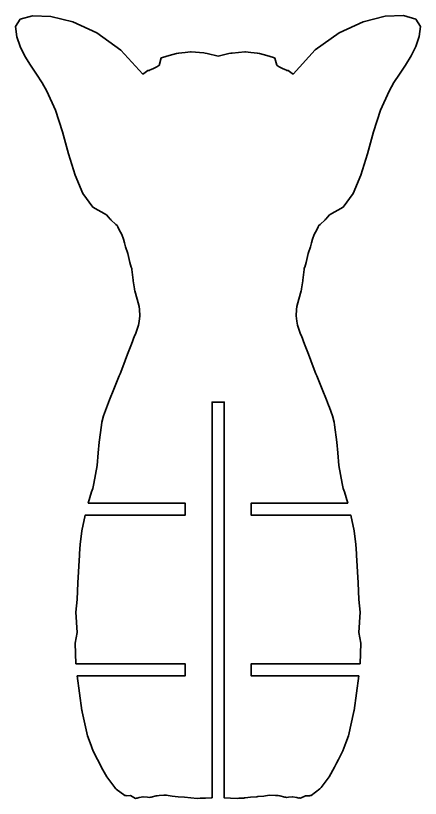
# Model space of a CAD drawing. Header units: millimetres. Extents: x -536 to 536, y -542 to 542.
# Drawn here: x -166.9 to -67.1, y -239 to -46.3 of the extents above; entities that cross this region are included whole.
import ezdxf

# ---------------------------------------------------------------- set-up
doc = ezdxf.new("R2010")
doc.units = ezdxf.units.MM
doc.header["$MEASUREMENT"] = 0
doc.layers.add('layer 1', color=7, linetype='Continuous')

msp = doc.modelspace()

# ---------------------------------------------------------------- linework, layer by layer
at = {"layer": 'layer 1', "color": 250, "lineweight": 35}
msp.add_open_spline([(-104.3275, -238.1644), (-104.3275, -238.1644), (-105.6646, -238.4035), (-105.6646, -238.4035), (-105.6646, -238.4035), (-105.6646, -238.4035), (-107.0952, -238.526), (-107.0952, -238.526), (-107.0952, -238.526), (-107.0952, -238.526), (-107.3745, -238.5442), (-107.3745, -238.5442), (-107.3745, -238.5442), (-107.3745, -238.5442), (-107.4861, -238.5547), (-107.4861, -238.5547), (-107.4861, -238.5547), (-107.4861, -238.5547), (-108.9358, -238.6659), (-108.9358, -238.6659), (-108.9358, -238.6659), (-108.9358, -238.6659), (-110.2251, -238.8457), (-110.2251, -238.8457), (-110.2251, -238.8457), (-110.2251, -238.8457), (-110.3822, -238.8548), (-110.3822, -238.8548), (-110.3822, -238.8548), (-110.3822, -238.8548), (-110.6185, -238.887), (-110.6185, -238.887), (-110.6185, -238.887), (-110.6185, -238.887), (-111.7642, -238.9349), (-111.7642, -238.9349), (-111.7642, -238.9349), (-111.7642, -238.9349), (-111.786, -238.9361), (-111.786, -238.9361), (-111.786, -238.9361), (-111.786, -238.9361), (-111.7876, -238.936), (-111.7876, -238.936), (-111.7876, -238.936), (-111.7876, -238.936), (-111.7884, -238.9361), (-111.7884, -238.9361), (-111.7884, -238.9361), (-111.7884, -238.9361), (-111.7893, -238.936), (-111.7893, -238.936), (-111.7893, -238.936), (-111.7893, -238.936), (-111.7901, -238.9361), (-111.7901, -238.9361), (-111.7901, -238.9361), (-111.7901, -238.9361), (-111.791, -238.936), (-111.791, -238.936), (-111.791, -238.936), (-111.791, -238.936), (-111.7918, -238.936), (-111.7918, -238.936), (-111.7918, -238.936), (-111.7918, -238.936), (-112.182, -238.9523), (-112.182, -238.9523), (-112.182, -238.9523), (-112.182, -238.9523), (-113.8474, -238.9366), (-113.8474, -238.9366), (-113.8474, -238.9366), (-113.8474, -238.9366), (-115.2652, -238.8432), (-115.2652, -238.8432), (-115.2652, -238.8432), (-115.2652, -238.8432), (-115.4272, -238.8383), (-115.4272, -238.8383), (-115.4272, -238.8383), (-115.4272, -238.8383), (-115.4272, -238.7488), (-115.4272, -238.7488), (-115.4272, -238.7488), (-115.4272, -238.7488), (-115.4272, -238.555), (-115.4272, -238.555), (-115.4272, -238.555), (-115.4272, -238.555), (-115.4272, -238.4718), (-115.4272, -238.4718), (-115.4272, -238.4718), (-115.4272, -238.4718), (-115.4273, -238.2792), (-115.4273, -238.2792), (-115.4273, -238.2792), (-115.4273, -238.2792), (-115.4272, -238.1369), (-115.4272, -238.1369), (-115.4272, -238.1369), (-115.4272, -238.1369), (-115.4272, -237.8536), (-115.4272, -237.8536), (-115.4272, -237.8536), (-115.4272, -237.8536), (-115.4273, -237.7704), (-115.4273, -237.7704), (-115.4273, -237.7704), (-115.4273, -237.7704), (-115.4273, -141.4012), (-115.4273, -141.4012), (-115.4273, -141.4012), (-115.4273, -141.4012), (-118.4273, -141.4012), (-118.4273, -141.4012), (-118.4273, -141.4012), (-118.4273, -141.4012), (-118.4273, -238.8227), (-118.4273, -238.8227), (-118.4273, -238.8227), (-118.4273, -238.8227), (-118.5371, -238.8286), (-118.5371, -238.8286), (-118.5371, -238.8286), (-118.5371, -238.8286), (-118.6477, -238.83), (-118.6477, -238.83), (-118.6477, -238.83), (-118.6477, -238.83), (-120.0656, -238.9234), (-120.0656, -238.9234), (-120.0656, -238.9234), (-120.0656, -238.9234), (-121.3781, -238.9358), (-121.3781, -238.9358), (-121.3781, -238.9358), (-121.3781, -238.9358), (-122.127, -238.9493), (-122.127, -238.9493), (-122.127, -238.9493), (-122.127, -238.9493), (-123.6879, -238.8589), (-123.6879, -238.8589), (-123.6879, -238.8589), (-123.6879, -238.8589), (-125.2492, -238.6412), (-125.2492, -238.6412), (-125.2492, -238.6412), (-125.2492, -238.6412), (-126.8178, -238.5392), (-126.8178, -238.5392), (-126.8178, -238.5392), (-126.8178, -238.5392), (-128.2484, -238.4167), (-128.2484, -238.4167), (-128.2484, -238.4167), (-128.2484, -238.4167), (-129.6964, -238.1577), (-129.6964, -238.1577), (-129.6964, -238.1577), (-129.6964, -238.1577), (-130.2877, -238.1924), (-130.2877, -238.1924), (-130.2877, -238.1924), (-130.2877, -238.1924), (-131.502, -238.2842), (-131.502, -238.2842), (-131.502, -238.2842), (-131.502, -238.2842), (-131.9743, -238.3016), (-131.9743, -238.3016), (-131.9743, -238.3016), (-131.9743, -238.3016), (-132.1671, -238.3398), (-132.1671, -238.3398), (-132.1671, -238.3398), (-132.1671, -238.3398), (-133.4163, -238.6668), (-133.4163, -238.6668), (-133.4163, -238.6668), (-133.4163, -238.6668), (-133.5254, -238.6506), (-133.5254, -238.6506), (-133.5254, -238.6506), (-133.5254, -238.6506), (-133.8503, -238.742), (-133.8503, -238.742), (-133.8503, -238.742), (-133.8503, -238.742), (-134.3114, -238.6698), (-134.3114, -238.6698), (-134.3114, -238.6698), (-134.3114, -238.6698), (-135.422, -238.5725), (-135.422, -238.5725), (-135.422, -238.5725), (-135.422, -238.5725), (-136.3751, -238.7566), (-136.3751, -238.7566), (-136.3751, -238.7566), (-136.3751, -238.7566), (-136.9164, -238.9259), (-136.9164, -238.9259), (-136.9164, -238.9259), (-136.9164, -238.9259), (-137.0343, -238.868), (-137.0343, -238.868), (-137.0343, -238.868), (-137.0343, -238.868), (-137.3171, -238.9498), (-137.3171, -238.9498), (-137.3171, -238.9498), (-137.3171, -238.9498), (-138.5533, -238.2884), (-138.5533, -238.2884), (-138.5533, -238.2884), (-138.5533, -238.2884), (-139.5085, -238.3225), (-139.5085, -238.3225), (-139.5085, -238.3225), (-139.5085, -238.3225), (-139.6189, -238.2456), (-139.6189, -238.2456), (-139.6189, -238.2456), (-139.6189, -238.2456), (-139.8938, -238.2474), (-139.8938, -238.2474), (-139.8938, -238.2474), (-139.8938, -238.2474), (-142.1035, -236.6518), (-142.1035, -236.6518), (-142.1035, -236.6518), (-142.1035, -236.6518), (-142.2346, -236.4994), (-142.2346, -236.4994), (-142.2346, -236.4994), (-142.2346, -236.4994), (-142.3692, -236.2723), (-142.3692, -236.2723), (-142.3692, -236.2723), (-142.3692, -236.2723), (-144.3243, -233.6792), (-144.3243, -233.6792), (-144.3243, -233.6792), (-144.3243, -233.6792), (-145.6445, -231.323), (-145.6445, -231.323), (-145.6445, -231.323), (-145.6445, -231.323), (-146.1367, -230.3306), (-146.1367, -230.3306), (-146.1367, -230.3306), (-146.1367, -230.3306), (-146.6337, -229.3704), (-146.6337, -229.3704), (-146.6337, -229.3704), (-146.6337, -229.3704), (-147.7238, -227.3009), (-147.7238, -227.3009), (-147.7238, -227.3009), (-147.7238, -227.3009), (-148.4923, -225.267), (-148.4923, -225.267), (-148.4923, -225.267), (-148.4923, -225.267), (-149.1283, -223.5682), (-149.1283, -223.5682), (-149.1283, -223.5682), (-149.1283, -223.5682), (-150.4483, -217.6161), (-150.4483, -217.6161), (-150.4483, -217.6161), (-150.4483, -217.6161), (-150.4786, -217.4768), (-150.4786, -217.4768), (-150.4786, -217.4768), (-150.4786, -217.4768), (-150.4998, -217.3608), (-150.4998, -217.3608), (-150.4998, -217.3608), (-150.4998, -217.3608), (-151.6401, -208.8245), (-151.6401, -208.8245), (-151.6401, -208.8245), (-151.6401, -208.8245), (-125.0912, -208.8245), (-125.0912, -208.8245), (-125.0912, -208.8245), (-125.0912, -208.8245), (-125.0912, -205.8245), (-125.0912, -205.8245), (-125.0912, -205.8245), (-125.0912, -205.8245), (-151.9678, -205.8245), (-151.9678, -205.8245), (-151.9678, -205.8245), (-151.9678, -205.8245), (-152.1877, -200.7625), (-152.1877, -200.7625), (-152.1877, -200.7625), (-152.1877, -200.7625), (-151.6377, -198.1077), (-151.6377, -198.1077), (-151.6377, -198.1077), (-151.6377, -198.1077), (-152.0249, -193.1449), (-152.0249, -193.1449), (-152.0249, -193.1449), (-152.0249, -193.1449), (-151.704, -190.0254), (-151.704, -190.0254), (-151.704, -190.0254), (-151.704, -190.0254), (-151.4817, -185.8697), (-151.4817, -185.8697), (-151.4817, -185.8697), (-151.4817, -185.8697), (-151.1272, -179.1124), (-151.1272, -179.1124), (-151.1272, -179.1124), (-151.1272, -179.1124), (-151.0975, -178.6625), (-151.0975, -178.6625), (-151.0975, -178.6625), (-151.0975, -178.6625), (-150.9009, -176.462), (-150.9009, -176.462), (-150.9009, -176.462), (-150.9009, -176.462), (-150.5067, -173.1045), (-150.5067, -173.1045), (-150.5067, -173.1045), (-150.5067, -173.1045), (-149.7124, -169.2486), (-149.7124, -169.2486), (-149.7124, -169.2486), (-149.7124, -169.2486), (-125.0912, -169.2486), (-125.0912, -169.2486), (-125.0912, -169.2486), (-125.0912, -169.2486), (-125.0912, -166.2486), (-125.0912, -166.2486), (-125.0912, -166.2486), (-125.0912, -166.2486), (-148.9498, -166.2486), (-148.9498, -166.2486), (-148.9498, -166.2486), (-148.9498, -166.2486), (-148.1125, -163.4669), (-148.1125, -163.4669), (-148.1125, -163.4669), (-148.1125, -163.4669), (-147.8458, -162.6518), (-147.8458, -162.6518), (-147.8458, -162.6518), (-147.8458, -162.6518), (-147.5376, -161.435), (-147.5376, -161.435), (-147.5376, -161.435), (-147.5376, -161.435), (-146.767, -157.0095), (-146.767, -157.0095), (-146.767, -157.0095), (-146.767, -157.0095), (-146.5142, -153.9016), (-146.5142, -153.9016), (-146.5142, -153.9016), (-146.5142, -153.9016), (-146.2535, -151.2643), (-146.2535, -151.2643), (-146.2535, -151.2643), (-146.2535, -151.2643), (-145.6733, -147.0427), (-145.6733, -147.0427), (-145.6733, -147.0427), (-145.6733, -147.0427), (-145.5763, -146.3212), (-145.5763, -146.3212), (-145.5763, -146.3212), (-145.5763, -146.3212), (-145.1455, -144.7826), (-145.1455, -144.7826), (-145.1455, -144.7826), (-145.1455, -144.7826), (-144.4592, -142.7789), (-144.4592, -142.7789), (-144.4592, -142.7789), (-144.4592, -142.7789), (-144.2056, -142.1619), (-144.2056, -142.1619), (-144.2056, -142.1619), (-144.2056, -142.1619), (-143.6963, -140.8705), (-143.6963, -140.8705), (-143.6963, -140.8705), (-143.6963, -140.8705), (-142.6072, -138.2516), (-142.6072, -138.2516), (-142.6072, -138.2516), (-142.6072, -138.2516), (-141.3171, -134.9579), (-141.3171, -134.9579), (-141.3171, -134.9579), (-141.3171, -134.9579), (-141.1682, -134.6025), (-141.1682, -134.6025), (-141.1682, -134.6025), (-141.1682, -134.6025), (-141.1054, -134.4456), (-141.1054, -134.4456), (-141.1054, -134.4456), (-141.1054, -134.4456), (-140.9476, -134.0129), (-140.9476, -134.0129), (-140.9476, -134.0129), (-140.9476, -134.0129), (-139.8053, -131.1569), (-139.8053, -131.1569), (-139.8053, -131.1569), (-139.8053, -131.1569), (-139.257, -129.6282), (-139.257, -129.6282), (-139.257, -129.6282), (-139.257, -129.6282), (-138.6367, -127.9318), (-138.6367, -127.9318), (-138.6367, -127.9318), (-138.6367, -127.9318), (-138.3139, -127.1419), (-138.3139, -127.1419), (-138.3139, -127.1419), (-138.3139, -127.1419), (-137.5027, -125.1186), (-137.5027, -125.1186), (-137.5027, -125.1186), (-137.5027, -125.1186), (-137.318, -124.6911), (-137.318, -124.6911), (-137.318, -124.6911), (-137.318, -124.6911), (-136.5717, -122.4863), (-136.5717, -122.4863), (-136.5717, -122.4863), (-136.5717, -122.4863), (-136.3755, -121.521), (-136.3755, -121.521), (-136.3755, -121.521), (-136.3755, -121.521), (-136.211, -120.1397), (-136.211, -120.1397), (-136.211, -120.1397), (-136.211, -120.1397), (-136.3253, -118.6095), (-136.3253, -118.6095), (-136.3253, -118.6095), (-136.3253, -118.6095), (-136.3926, -117.8348), (-136.3926, -117.8348), (-136.3926, -117.8348), (-136.3926, -117.8348), (-136.9032, -116.0411), (-136.9032, -116.0411), (-136.9032, -116.0411), (-136.9032, -116.0411), (-137.4537, -114.0352), (-137.4537, -114.0352), (-137.4537, -114.0352), (-137.4537, -114.0352), (-137.5188, -113.7083), (-137.5188, -113.7083), (-137.5188, -113.7083), (-137.5188, -113.7083), (-137.5511, -113.506), (-137.5511, -113.506), (-137.5511, -113.506), (-137.5511, -113.506), (-137.8839, -111.5599), (-137.8839, -111.5599), (-137.8839, -111.5599), (-137.8839, -111.5599), (-137.9131, -111.3565), (-137.9131, -111.3565), (-137.9131, -111.3565), (-137.9131, -111.3565), (-138.1811, -108.7696), (-138.1811, -108.7696), (-138.1811, -108.7696), (-138.1811, -108.7696), (-138.2375, -108.4725), (-138.2375, -108.4725), (-138.2375, -108.4725), (-138.2375, -108.4725), (-138.3561, -108.1707), (-138.3561, -108.1707), (-138.3561, -108.1707), (-138.3561, -108.1707), (-138.6899, -107.0612), (-138.6899, -107.0612), (-138.6899, -107.0612), (-138.6899, -107.0612), (-139.1862, -104.8341), (-139.1862, -104.8341), (-139.1862, -104.8341), (-139.1862, -104.8341), (-139.7362, -103.1455), (-139.7362, -103.1455), (-139.7362, -103.1455), (-139.7362, -103.1455), (-139.9854, -102.1797), (-139.9854, -102.1797), (-139.9854, -102.1797), (-139.9854, -102.1797), (-140.2616, -101.2716), (-140.2616, -101.2716), (-140.2616, -101.2716), (-140.2616, -101.2716), (-140.6775, -100.1468), (-140.6775, -100.1468), (-140.6775, -100.1468), (-140.6775, -100.1468), (-141.3201, -98.969), (-141.3201, -98.969), (-141.3201, -98.969), (-141.3201, -98.969), (-141.6232, -98.2804), (-141.6232, -98.2804), (-141.6232, -98.2804), (-141.6232, -98.2804), (-141.8209, -97.91), (-141.8209, -97.91), (-141.8209, -97.91), (-141.8209, -97.91), (-142.1698, -97.6553), (-142.1698, -97.6553), (-142.1698, -97.6553), (-142.1698, -97.6553), (-143.3446, -96.534), (-143.3446, -96.534), (-143.3446, -96.534), (-143.3446, -96.534), (-143.4403, -96.3971), (-143.4403, -96.3971), (-143.4403, -96.3971), (-143.4403, -96.3971), (-143.5115, -96.3302), (-143.5115, -96.3302), (-143.5115, -96.3302), (-143.5115, -96.3302), (-143.9574, -95.846), (-143.9574, -95.846), (-143.9574, -95.846), (-143.9574, -95.846), (-144.4308, -95.3045), (-144.4308, -95.3045), (-144.4308, -95.3045), (-144.4308, -95.3045), (-147.7944, -93.4361), (-147.7944, -93.4361), (-147.7944, -93.4361), (-147.7944, -93.4361), (-150.2978, -90.0281), (-150.2978, -90.0281), (-150.2978, -90.0281), (-150.2978, -90.0281), (-152.2048, -85.5072), (-152.2048, -85.5072), (-152.2048, -85.5072), (-152.2048, -85.5072), (-153.7798, -80.3006), (-153.7798, -80.3006), (-153.7798, -80.3006), (-153.7798, -80.3006), (-155.2869, -74.8348), (-155.2869, -74.8348), (-155.2869, -74.8348), (-155.2869, -74.8348), (-156.9901, -69.5369), (-156.9901, -69.5369), (-156.9901, -69.5369), (-156.9901, -69.5369), (-159.1538, -64.8338), (-159.1538, -64.8338), (-159.1538, -64.8338), (-159.1538, -64.8338), (-160.3071, -62.7616), (-160.3071, -62.7616), (-160.3071, -62.7616), (-160.3071, -62.7616), (-161.6892, -60.6358), (-161.6892, -60.6358), (-161.6892, -60.6358), (-161.6892, -60.6358), (-163.1522, -58.4477), (-163.1522, -58.4477), (-163.1522, -58.4477), (-163.1522, -58.4477), (-164.5479, -56.189), (-164.5479, -56.189), (-164.5479, -56.189), (-164.5479, -56.189), (-165.7282, -53.8514), (-165.7282, -53.8514), (-165.7282, -53.8514), (-165.7282, -53.8514), (-166.5449, -51.4262), (-166.5449, -51.4262), (-166.5449, -51.4262), (-166.5449, -51.4262), (-166.8501, -48.9055), (-166.8501, -48.9055), (-166.8501, -48.9055), (-166.8501, -48.9055), (-165.7267, -47.1467), (-165.7267, -47.1467), (-165.7267, -47.1467), (-165.7267, -47.1467), (-162.6791, -46.2641), (-162.6791, -46.2641), (-162.6791, -46.2641), (-162.6791, -46.2641), (-158.1907, -46.4184), (-158.1907, -46.4184), (-158.1907, -46.4184), (-158.1907, -46.4184), (-152.7451, -47.7713), (-152.7451, -47.7713), (-152.7451, -47.7713), (-152.7451, -47.7713), (-146.8258, -50.4839), (-146.8258, -50.4839), (-146.8258, -50.4839), (-146.8258, -50.4839), (-140.9162, -54.7174), (-140.9162, -54.7174), (-140.9162, -54.7174), (-140.9162, -54.7174), (-135.5, -60.6334), (-135.5, -60.6334), (-135.5, -60.6334), (-135.5, -60.6334), (-134.8801, -60.2445), (-134.8801, -60.2445), (-134.8801, -60.2445), (-134.8801, -60.2445), (-134.2582, -59.7391), (-134.2582, -59.7391), (-134.2582, -59.7391), (-134.2582, -59.7391), (-133.9012, -59.7892), (-133.9012, -59.7892), (-133.9012, -59.7892), (-133.9012, -59.7892), (-133.6397, -59.6302), (-133.6397, -59.6302), (-133.6397, -59.6302), (-133.6397, -59.6302), (-133.0211, -59.3171), (-133.0211, -59.3171), (-133.0211, -59.3171), (-133.0211, -59.3171), (-132.0583, -58.8755), (-132.0583, -58.8755), (-132.0583, -58.8755), (-132.0583, -58.8755), (-131.5595, -58.5166), (-131.5595, -58.5166), (-131.5595, -58.5166), (-131.5595, -58.5166), (-131.4915, -58.4926), (-131.4915, -58.4926), (-131.4915, -58.4926), (-131.4915, -58.4926), (-130.9893, -56.6699), (-130.9893, -56.6699), (-130.9893, -56.6699), (-130.9893, -56.6699), (-130.6114, -56.5373), (-130.6114, -56.5373), (-130.6114, -56.5373), (-130.6114, -56.5373), (-129.0236, -56.0433), (-129.0236, -56.0433), (-129.0236, -56.0433), (-129.0236, -56.0433), (-127.1576, -55.5937), (-127.1576, -55.5937), (-127.1576, -55.5937), (-127.1576, -55.5937), (-126.6905, -55.4955), (-126.6905, -55.4955), (-126.6905, -55.4955), (-126.6905, -55.4955), (-126.6888, -55.4951), (-126.6888, -55.4951), (-126.6888, -55.4951), (-126.6888, -55.4951), (-126.687, -55.4947), (-126.687, -55.4947), (-126.687, -55.4947), (-126.687, -55.4947), (-126.6854, -55.4942), (-126.6854, -55.4942), (-126.6854, -55.4942), (-126.6854, -55.4942), (-126.6837, -55.4939), (-126.6837, -55.4939), (-126.6837, -55.4939), (-126.6837, -55.4939), (-126.6821, -55.4936), (-126.6821, -55.4936), (-126.6821, -55.4936), (-126.6821, -55.4936), (-126.6804, -55.4931), (-126.6804, -55.4931), (-126.6804, -55.4931), (-126.6804, -55.4931), (-126.6787, -55.4928), (-126.6787, -55.4928), (-126.6787, -55.4928), (-126.6787, -55.4928), (-126.6767, -55.4925), (-126.6767, -55.4925), (-126.6767, -55.4925), (-126.6767, -55.4925), (-126.6748, -55.4922), (-126.6748, -55.4922), (-126.6748, -55.4922), (-126.6748, -55.4922), (-126.6729, -55.492), (-126.6729, -55.492), (-126.6729, -55.492), (-126.6729, -55.492), (-126.671, -55.4917), (-126.671, -55.4917), (-126.671, -55.4917), (-126.671, -55.4917), (-126.6689, -55.4916), (-126.6689, -55.4916), (-126.6689, -55.4916), (-126.6689, -55.4916), (-126.667, -55.4913), (-126.667, -55.4913), (-126.667, -55.4913), (-126.667, -55.4913), (-126.665, -55.4911), (-126.665, -55.4911), (-126.665, -55.4911), (-126.665, -55.4911), (-125.0885, -55.3008), (-125.0885, -55.3008), (-125.0885, -55.3008), (-125.0885, -55.3008), (-123.7261, -55.1403), (-123.7261, -55.1403), (-123.7261, -55.1403), (-123.7261, -55.1403), (-123.5794, -55.1498), (-123.5794, -55.1498), (-123.5794, -55.1498), (-123.5794, -55.1498), (-120.4426, -55.4364), (-120.4426, -55.4364), (-120.4426, -55.4364), (-120.4426, -55.4364), (-120.1253, -55.4529), (-120.1253, -55.4529), (-120.1253, -55.4529), (-120.1253, -55.4529), (-119.6436, -55.5577), (-119.6436, -55.5577), (-119.6436, -55.5577), (-119.6436, -55.5577), (-116.9296, -56.2245), (-116.9296, -56.2245), (-116.9296, -56.2245), (-116.9296, -56.2245), (-114.2693, -55.5709), (-114.2693, -55.5709), (-114.2693, -55.5709), (-114.2693, -55.5709), (-113.7876, -55.466), (-113.7876, -55.466), (-113.7876, -55.466), (-113.7876, -55.466), (-113.4703, -55.4496), (-113.4703, -55.4496), (-113.4703, -55.4496), (-113.4703, -55.4496), (-110.3336, -55.1629), (-110.3336, -55.1629), (-110.3336, -55.1629), (-110.3336, -55.1629), (-110.1868, -55.1534), (-110.1868, -55.1534), (-110.1868, -55.1534), (-110.1868, -55.1534), (-108.8245, -55.314), (-108.8245, -55.314), (-108.8245, -55.314), (-108.8245, -55.314), (-107.248, -55.5043), (-107.248, -55.5043), (-107.248, -55.5043), (-107.248, -55.5043), (-107.2343, -55.506), (-107.2343, -55.506), (-107.2343, -55.506), (-107.2343, -55.506), (-107.2225, -55.5086), (-107.2225, -55.5086), (-107.2225, -55.5086), (-107.2225, -55.5086), (-106.7553, -55.6069), (-106.7553, -55.6069), (-106.7553, -55.6069), (-106.7553, -55.6069), (-104.8894, -56.0565), (-104.8894, -56.0565), (-104.8894, -56.0565), (-104.8894, -56.0565), (-103.3015, -56.5505), (-103.3015, -56.5505), (-103.3015, -56.5505), (-103.3015, -56.5505), (-102.9237, -56.6831), (-102.9237, -56.6831), (-102.9237, -56.6831), (-102.9237, -56.6831), (-102.4295, -58.4766), (-102.4295, -58.4766), (-102.4295, -58.4766), (-102.4295, -58.4766), (-102.3535, -58.5034), (-102.3535, -58.5034), (-102.3535, -58.5034), (-102.3535, -58.5034), (-101.8546, -58.8623), (-101.8546, -58.8623), (-101.8546, -58.8623), (-101.8546, -58.8623), (-100.8919, -59.3039), (-100.8919, -59.3039), (-100.8919, -59.3039), (-100.8919, -59.3039), (-100.2732, -59.617), (-100.2732, -59.617), (-100.2732, -59.617), (-100.2732, -59.617), (-100.0117, -59.776), (-100.0117, -59.776), (-100.0117, -59.776), (-100.0117, -59.776), (-99.6548, -59.7259), (-99.6548, -59.7259), (-99.6548, -59.7259), (-99.6548, -59.7259), (-99.0328, -60.2314), (-99.0328, -60.2314), (-99.0328, -60.2314), (-99.0328, -60.2314), (-98.413, -60.6202), (-98.413, -60.6202), (-98.413, -60.6202), (-98.413, -60.6202), (-92.9968, -54.7043), (-92.9968, -54.7043), (-92.9968, -54.7043), (-92.9968, -54.7043), (-87.0873, -50.4705), (-87.0873, -50.4705), (-87.0873, -50.4705), (-87.0873, -50.4705), (-81.1679, -47.7581), (-81.1679, -47.7581), (-81.1679, -47.7581), (-81.1679, -47.7581), (-75.7223, -46.4053), (-75.7223, -46.4053), (-75.7223, -46.4053), (-75.7223, -46.4053), (-71.2339, -46.2509), (-71.2339, -46.2509), (-71.2339, -46.2509), (-71.2339, -46.2509), (-68.1861, -47.1336), (-68.1861, -47.1336), (-68.1861, -47.1336), (-68.1861, -47.1336), (-67.0628, -48.8923), (-67.0628, -48.8923), (-67.0628, -48.8923), (-67.0628, -48.8923), (-67.368, -51.4131), (-67.368, -51.4131), (-67.368, -51.4131), (-67.368, -51.4131), (-68.1847, -53.838), (-68.1847, -53.838), (-68.1847, -53.838), (-68.1847, -53.838), (-69.365, -56.1759), (-69.365, -56.1759), (-69.365, -56.1759), (-69.365, -56.1759), (-70.7607, -58.4346), (-70.7607, -58.4346), (-70.7607, -58.4346), (-70.7607, -58.4346), (-72.2237, -60.6227), (-72.2237, -60.6227), (-72.2237, -60.6227), (-72.2237, -60.6227), (-73.6059, -62.7486), (-73.6059, -62.7486), (-73.6059, -62.7486), (-73.6059, -62.7486), (-74.7592, -64.8207), (-74.7592, -64.8207), (-74.7592, -64.8207), (-74.7592, -64.8207), (-76.9229, -69.5237), (-76.9229, -69.5237), (-76.9229, -69.5237), (-76.9229, -69.5237), (-78.6261, -74.8215), (-78.6261, -74.8215), (-78.6261, -74.8215), (-78.6261, -74.8215), (-80.1332, -80.2874), (-80.1332, -80.2874), (-80.1332, -80.2874), (-80.1332, -80.2874), (-81.7082, -85.4941), (-81.7082, -85.4941), (-81.7082, -85.4941), (-81.7082, -85.4941), (-83.6152, -90.0149), (-83.6152, -90.0149), (-83.6152, -90.0149), (-83.6152, -90.0149), (-86.1184, -93.4229), (-86.1184, -93.4229), (-86.1184, -93.4229), (-86.1184, -93.4229), (-89.4822, -95.2913), (-89.4822, -95.2913), (-89.4822, -95.2913), (-89.4822, -95.2913), (-89.9556, -95.8329), (-89.9556, -95.8329), (-89.9556, -95.8329), (-89.9556, -95.8329), (-90.4015, -96.317), (-90.4015, -96.317), (-90.4015, -96.317), (-90.4015, -96.317), (-90.4727, -96.384), (-90.4727, -96.384), (-90.4727, -96.384), (-90.4727, -96.384), (-90.5685, -96.5209), (-90.5685, -96.5209), (-90.5685, -96.5209), (-90.5685, -96.5209), (-91.7431, -97.6421), (-91.7431, -97.6421), (-91.7431, -97.6421), (-91.7431, -97.6421), (-92.0921, -97.8968), (-92.0921, -97.8968), (-92.0921, -97.8968), (-92.0921, -97.8968), (-92.2897, -98.2673), (-92.2897, -98.2673), (-92.2897, -98.2673), (-92.2897, -98.2673), (-92.5929, -98.9559), (-92.5929, -98.9559), (-92.5929, -98.9559), (-92.5929, -98.9559), (-93.2354, -100.1336), (-93.2354, -100.1336), (-93.2354, -100.1336), (-93.2354, -100.1336), (-93.6514, -101.2585), (-93.6514, -101.2585), (-93.6514, -101.2585), (-93.6514, -101.2585), (-93.9276, -102.1665), (-93.9276, -102.1665), (-93.9276, -102.1665), (-93.9276, -102.1665), (-94.1768, -103.1324), (-94.1768, -103.1324), (-94.1768, -103.1324), (-94.1768, -103.1324), (-94.7268, -104.821), (-94.7268, -104.821), (-94.7268, -104.821), (-94.7268, -104.821), (-95.2231, -107.0481), (-95.2231, -107.0481), (-95.2231, -107.0481), (-95.2231, -107.0481), (-95.5569, -108.1575), (-95.5569, -108.1575), (-95.5569, -108.1575), (-95.5569, -108.1575), (-95.6754, -108.4593), (-95.6754, -108.4593), (-95.6754, -108.4593), (-95.6754, -108.4593), (-95.7319, -108.7564), (-95.7319, -108.7564), (-95.7319, -108.7564), (-95.7319, -108.7564), (-95.9999, -111.3433), (-95.9999, -111.3433), (-95.9999, -111.3433), (-95.9999, -111.3433), (-96.0291, -111.5467), (-96.0291, -111.5467), (-96.0291, -111.5467), (-96.0291, -111.5467), (-96.3619, -113.4928), (-96.3619, -113.4928), (-96.3619, -113.4928), (-96.3619, -113.4928), (-96.3942, -113.6951), (-96.3942, -113.6951), (-96.3942, -113.6951), (-96.3942, -113.6951), (-96.4593, -114.022), (-96.4593, -114.022), (-96.4593, -114.022), (-96.4593, -114.022), (-97.0098, -116.0279), (-97.0098, -116.0279), (-97.0098, -116.0279), (-97.0098, -116.0279), (-97.5203, -117.8216), (-97.5203, -117.8216), (-97.5203, -117.8216), (-97.5203, -117.8216), (-97.5877, -118.5964), (-97.5877, -118.5964), (-97.5877, -118.5964), (-97.5877, -118.5964), (-97.702, -120.1265), (-97.702, -120.1265), (-97.702, -120.1265), (-97.702, -120.1265), (-97.5374, -121.5079), (-97.5374, -121.5079), (-97.5374, -121.5079), (-97.5374, -121.5079), (-97.3413, -122.4731), (-97.3413, -122.4731), (-97.3413, -122.4731), (-97.3413, -122.4731), (-96.5949, -124.6779), (-96.5949, -124.6779), (-96.5949, -124.6779), (-96.5949, -124.6779), (-96.4103, -125.1054), (-96.4103, -125.1054), (-96.4103, -125.1054), (-96.4103, -125.1054), (-95.599, -127.1287), (-95.599, -127.1287), (-95.599, -127.1287), (-95.599, -127.1287), (-95.2763, -127.9186), (-95.2763, -127.9186), (-95.2763, -127.9186), (-95.2763, -127.9186), (-94.6559, -129.615), (-94.6559, -129.615), (-94.6559, -129.615), (-94.6559, -129.615), (-94.1077, -131.1437), (-94.1077, -131.1437), (-94.1077, -131.1437), (-94.1077, -131.1437), (-92.9653, -133.9997), (-92.9653, -133.9997), (-92.9653, -133.9997), (-92.9653, -133.9997), (-92.8076, -134.4324), (-92.8076, -134.4324), (-92.8076, -134.4324), (-92.8076, -134.4324), (-92.7448, -134.5893), (-92.7448, -134.5893), (-92.7448, -134.5893), (-92.7448, -134.5893), (-92.5959, -134.9447), (-92.5959, -134.9447), (-92.5959, -134.9447), (-92.5959, -134.9447), (-91.3058, -138.2383), (-91.3058, -138.2383), (-91.3058, -138.2383), (-91.3058, -138.2383), (-90.2167, -140.8573), (-90.2167, -140.8573), (-90.2167, -140.8573), (-90.2167, -140.8573), (-89.7073, -142.1487), (-89.7073, -142.1487), (-89.7073, -142.1487), (-89.7073, -142.1487), (-89.4538, -142.7657), (-89.4538, -142.7657), (-89.4538, -142.7657), (-89.4538, -142.7657), (-88.7675, -144.7695), (-88.7675, -144.7695), (-88.7675, -144.7695), (-88.7675, -144.7695), (-88.3366, -146.308), (-88.3366, -146.308), (-88.3366, -146.308), (-88.3366, -146.308), (-88.2397, -147.0295), (-88.2397, -147.0295), (-88.2397, -147.0295), (-88.2397, -147.0295), (-87.6595, -151.2511), (-87.6595, -151.2511), (-87.6595, -151.2511), (-87.6595, -151.2511), (-87.3987, -153.8884), (-87.3987, -153.8884), (-87.3987, -153.8884), (-87.3987, -153.8884), (-87.1459, -156.9963), (-87.1459, -156.9963), (-87.1459, -156.9963), (-87.1459, -156.9963), (-86.3754, -161.4217), (-86.3754, -161.4217), (-86.3754, -161.4217), (-86.3754, -161.4217), (-86.0672, -162.6387), (-86.0672, -162.6387), (-86.0672, -162.6387), (-86.0672, -162.6387), (-85.8004, -163.4537), (-85.8004, -163.4537), (-85.8004, -163.4537), (-85.8004, -163.4537), (-84.9592, -166.2486), (-84.9592, -166.2486), (-84.9592, -166.2486), (-84.9592, -166.2486), (-108.7632, -166.2486), (-108.7632, -166.2486), (-108.7632, -166.2486), (-108.7632, -166.2486), (-108.7632, -169.2486), (-108.7632, -169.2486), (-108.7632, -169.2486), (-108.7632, -169.2486), (-84.1978, -169.2486), (-84.1978, -169.2486), (-84.1978, -169.2486), (-84.1978, -169.2486), (-83.4062, -173.0913), (-83.4062, -173.0913), (-83.4062, -173.0913), (-83.4062, -173.0913), (-83.0121, -176.4488), (-83.0121, -176.4488), (-83.0121, -176.4488), (-83.0121, -176.4488), (-82.8155, -178.6493), (-82.8155, -178.6493), (-82.8155, -178.6493), (-82.8155, -178.6493), (-82.7857, -179.0992), (-82.7857, -179.0992), (-82.7857, -179.0992), (-82.7857, -179.0992), (-82.4312, -185.8565), (-82.4312, -185.8565), (-82.4312, -185.8565), (-82.4312, -185.8565), (-82.2089, -190.0122), (-82.2089, -190.0122), (-82.2089, -190.0122), (-82.2089, -190.0122), (-81.888, -193.1318), (-81.888, -193.1318), (-81.888, -193.1318), (-81.888, -193.1318), (-82.2752, -198.0945), (-82.2752, -198.0945), (-82.2752, -198.0945), (-82.2752, -198.0945), (-81.7253, -200.7493), (-81.7253, -200.7493), (-81.7253, -200.7493), (-81.7253, -200.7493), (-81.9458, -205.8245), (-81.9458, -205.8245), (-81.9458, -205.8245), (-81.9458, -205.8245), (-108.7632, -205.8245), (-108.7632, -205.8245), (-108.7632, -205.8245), (-108.7632, -205.8245), (-108.7632, -208.8245), (-108.7632, -208.8245), (-108.7632, -208.8245), (-108.7632, -208.8245), (-82.2747, -208.8245), (-82.2747, -208.8245), (-82.2747, -208.8245), (-82.2747, -208.8245), (-83.4132, -217.3476), (-83.4132, -217.3476), (-83.4132, -217.3476), (-83.4132, -217.3476), (-83.4344, -217.4636), (-83.4344, -217.4636), (-83.4344, -217.4636), (-83.4344, -217.4636), (-83.4647, -217.6029), (-83.4647, -217.6029), (-83.4647, -217.6029), (-83.4647, -217.6029), (-84.7847, -223.555), (-84.7847, -223.555), (-84.7847, -223.555), (-84.7847, -223.555), (-85.4207, -225.2538), (-85.4207, -225.2538), (-85.4207, -225.2538), (-85.4207, -225.2538), (-86.1892, -227.2878), (-86.1892, -227.2878), (-86.1892, -227.2878), (-86.1892, -227.2878), (-87.2791, -229.3572), (-87.2791, -229.3572), (-87.2791, -229.3572), (-87.2791, -229.3572), (-87.7763, -230.3174), (-87.7763, -230.3174), (-87.7763, -230.3174), (-87.7763, -230.3174), (-88.2685, -231.3098), (-88.2685, -231.3098), (-88.2685, -231.3098), (-88.2685, -231.3098), (-89.5887, -233.6661), (-89.5887, -233.6661), (-89.5887, -233.6661), (-89.5887, -233.6661), (-91.5437, -236.2591), (-91.5437, -236.2591), (-91.5437, -236.2591), (-91.5437, -236.2591), (-91.6784, -236.4862), (-91.6784, -236.4862), (-91.6784, -236.4862), (-91.6784, -236.4862), (-91.8095, -236.6387), (-91.8095, -236.6387), (-91.8095, -236.6387), (-91.8095, -236.6387), (-94.0191, -238.2342), (-94.0191, -238.2342), (-94.0191, -238.2342), (-94.0191, -238.2342), (-94.2566, -238.2327), (-94.2566, -238.2327), (-94.2566, -238.2327), (-94.2566, -238.2327), (-94.4044, -238.3356), (-94.4044, -238.3356), (-94.4044, -238.3356), (-94.4044, -238.3356), (-95.4058, -238.2999), (-95.4058, -238.2999), (-95.4058, -238.2999), (-95.4058, -238.2999), (-96.5959, -238.9366), (-96.5959, -238.9366), (-96.5959, -238.9366), (-96.5959, -238.9366), (-96.8449, -238.8645), (-96.8449, -238.8645), (-96.8449, -238.8645), (-96.8449, -238.8645), (-96.9966, -238.9391), (-96.9966, -238.9391), (-96.9966, -238.9391), (-96.9966, -238.9391), (-97.5378, -238.7698), (-97.5378, -238.7698), (-97.5378, -238.7698), (-97.5378, -238.7698), (-98.5848, -238.5676), (-98.5848, -238.5676), (-98.5848, -238.5676), (-98.5848, -238.5676), (-99.6015, -238.6567), (-99.6015, -238.6567), (-99.6015, -238.6567), (-99.6015, -238.6567), (-100.0627, -238.7288), (-100.0627, -238.7288), (-100.0627, -238.7288), (-100.0627, -238.7288), (-100.3262, -238.6548), (-100.3262, -238.6548), (-100.3262, -238.6548), (-100.3262, -238.6548), (-100.4967, -238.68), (-100.4967, -238.68), (-100.4967, -238.68), (-100.4967, -238.68), (-101.7459, -238.3529), (-101.7459, -238.3529), (-101.7459, -238.3529), (-101.7459, -238.3529), (-102.1022, -238.2824), (-102.1022, -238.2824), (-102.1022, -238.2824), (-102.1022, -238.2824), (-102.4109, -238.271), (-102.4109, -238.271), (-102.4109, -238.271), (-102.4109, -238.271), (-102.5031, -238.2641), (-102.5031, -238.2641), (-102.5031, -238.2641), (-102.5031, -238.2641), (-102.7934, -238.2544), (-102.7934, -238.2544), (-102.7934, -238.2544), (-102.7934, -238.2544), (-104.3275, -238.1644), (-104.3275, -238.1644)], degree=3, knots=[0, 0, 0, 0, 0.00295858, 0.00295858, 0.00295858, 0.00295858, 0.00591716, 0.00591716, 0.00591716, 0.00591716, 0.00887574, 0.00887574, 0.00887574, 0.00887574, 0.01183432, 0.01183432, 0.01183432, 0.01183432, 0.0147929, 0.0147929, 0.0147929, 0.0147929, 0.01775148, 0.01775148, 0.01775148, 0.01775148, 0.02071006, 0.02071006, 0.02071006, 0.02071006, 0.02366864, 0.02366864, 0.02366864, 0.02366864, 0.02662722, 0.02662722, 0.02662722, 0.02662722, 0.0295858, 0.0295858, 0.0295858, 0.0295858, 0.03254438, 0.03254438, 0.03254438, 0.03254438, 0.03550296, 0.03550296, 0.03550296, 0.03550296, 0.03846154, 0.03846154, 0.03846154, 0.03846154, 0.04142012, 0.04142012, 0.04142012, 0.04142012, 0.0443787, 0.0443787, 0.0443787, 0.0443787, 0.04733728, 0.04733728, 0.04733728, 0.04733728, 0.05029586, 0.05029586, 0.05029586, 0.05029586, 0.05325444, 0.05325444, 0.05325444, 0.05325444, 0.05621302, 0.05621302, 0.05621302, 0.05621302, 0.0591716, 0.0591716, 0.0591716, 0.0591716, 0.06213018, 0.06213018, 0.06213018, 0.06213018, 0.06508876, 0.06508876, 0.06508876, 0.06508876, 0.06804734, 0.06804734, 0.06804734, 0.06804734, 0.07100592, 0.07100592, 0.07100592, 0.07100592, 0.0739645, 0.0739645, 0.0739645, 0.0739645, 0.07692308, 0.07692308, 0.07692308, 0.07692308, 0.07988166, 0.07988166, 0.07988166, 0.07988166, 0.08284024, 0.08284024, 0.08284024, 0.08284024, 0.08579882, 0.08579882, 0.08579882, 0.08579882, 0.0887574, 0.0887574, 0.0887574, 0.0887574, 0.09171598, 0.09171598, 0.09171598, 0.09171598, 0.09467456, 0.09467456, 0.09467456, 0.09467456, 0.09763314, 0.09763314, 0.09763314, 0.09763314, 0.10059172, 0.10059172, 0.10059172, 0.10059172, 0.1035503, 0.1035503, 0.1035503, 0.1035503, 0.10650888, 0.10650888, 0.10650888, 0.10650888, 0.10946746, 0.10946746, 0.10946746, 0.10946746, 0.11242604, 0.11242604, 0.11242604, 0.11242604, 0.11538462, 0.11538462, 0.11538462, 0.11538462, 0.1183432, 0.1183432, 0.1183432, 0.1183432, 0.12130178, 0.12130178, 0.12130178, 0.12130178, 0.12426036, 0.12426036, 0.12426036, 0.12426036, 0.12721893, 0.12721893, 0.12721893, 0.12721893, 0.13017751, 0.13017751, 0.13017751, 0.13017751, 0.13313609, 0.13313609, 0.13313609, 0.13313609, 0.13609467, 0.13609467, 0.13609467, 0.13609467, 0.13905325, 0.13905325, 0.13905325, 0.13905325, 0.14201183, 0.14201183, 0.14201183, 0.14201183, 0.14497041, 0.14497041, 0.14497041, 0.14497041, 0.14792899, 0.14792899, 0.14792899, 0.14792899, 0.15088757, 0.15088757, 0.15088757, 0.15088757, 0.15384615, 0.15384615, 0.15384615, 0.15384615, 0.15680473, 0.15680473, 0.15680473, 0.15680473, 0.15976331, 0.15976331, 0.15976331, 0.15976331, 0.16272189, 0.16272189, 0.16272189, 0.16272189, 0.16568047, 0.16568047, 0.16568047, 0.16568047, 0.16863905, 0.16863905, 0.16863905, 0.16863905, 0.17159763, 0.17159763, 0.17159763, 0.17159763, 0.17455621, 0.17455621, 0.17455621, 0.17455621, 0.17751479, 0.17751479, 0.17751479, 0.17751479, 0.18047337, 0.18047337, 0.18047337, 0.18047337, 0.18343195, 0.18343195, 0.18343195, 0.18343195, 0.18639053, 0.18639053, 0.18639053, 0.18639053, 0.18934911, 0.18934911, 0.18934911, 0.18934911, 0.19230769, 0.19230769, 0.19230769, 0.19230769, 0.19526627, 0.19526627, 0.19526627, 0.19526627, 0.19822485, 0.19822485, 0.19822485, 0.19822485, 0.20118343, 0.20118343, 0.20118343, 0.20118343, 0.20414201, 0.20414201, 0.20414201, 0.20414201, 0.20710059, 0.20710059, 0.20710059, 0.20710059, 0.21005917, 0.21005917, 0.21005917, 0.21005917, 0.21301775, 0.21301775, 0.21301775, 0.21301775, 0.21597633, 0.21597633, 0.21597633, 0.21597633, 0.21893491, 0.21893491, 0.21893491, 0.21893491, 0.22189349, 0.22189349, 0.22189349, 0.22189349, 0.22485207, 0.22485207, 0.22485207, 0.22485207, 0.22781065, 0.22781065, 0.22781065, 0.22781065, 0.23076923, 0.23076923, 0.23076923, 0.23076923, 0.23372781, 0.23372781, 0.23372781, 0.23372781, 0.23668639, 0.23668639, 0.23668639, 0.23668639, 0.23964497, 0.23964497, 0.23964497, 0.23964497, 0.24260355, 0.24260355, 0.24260355, 0.24260355, 0.24556213, 0.24556213, 0.24556213, 0.24556213, 0.24852071, 0.24852071, 0.24852071, 0.24852071, 0.25147929, 0.25147929, 0.25147929, 0.25147929, 0.25443787, 0.25443787, 0.25443787, 0.25443787, 0.25739645, 0.25739645, 0.25739645, 0.25739645, 0.26035503, 0.26035503, 0.26035503, 0.26035503, 0.26331361, 0.26331361, 0.26331361, 0.26331361, 0.26627219, 0.26627219, 0.26627219, 0.26627219, 0.26923077, 0.26923077, 0.26923077, 0.26923077, 0.27218935, 0.27218935, 0.27218935, 0.27218935, 0.27514793, 0.27514793, 0.27514793, 0.27514793, 0.27810651, 0.27810651, 0.27810651, 0.27810651, 0.28106509, 0.28106509, 0.28106509, 0.28106509, 0.28402367, 0.28402367, 0.28402367, 0.28402367, 0.28698225, 0.28698225, 0.28698225, 0.28698225, 0.28994083, 0.28994083, 0.28994083, 0.28994083, 0.29289941, 0.29289941, 0.29289941, 0.29289941, 0.29585799, 0.29585799, 0.29585799, 0.29585799, 0.29881657, 0.29881657, 0.29881657, 0.29881657, 0.30177515, 0.30177515, 0.30177515, 0.30177515, 0.30473373, 0.30473373, 0.30473373, 0.30473373, 0.30769231, 0.30769231, 0.30769231, 0.30769231, 0.31065089, 0.31065089, 0.31065089, 0.31065089, 0.31360947, 0.31360947, 0.31360947, 0.31360947, 0.31656805, 0.31656805, 0.31656805, 0.31656805, 0.31952663, 0.31952663, 0.31952663, 0.31952663, 0.32248521, 0.32248521, 0.32248521, 0.32248521, 0.32544379, 0.32544379, 0.32544379, 0.32544379, 0.32840237, 0.32840237, 0.32840237, 0.32840237, 0.33136095, 0.33136095, 0.33136095, 0.33136095, 0.33431953, 0.33431953, 0.33431953, 0.33431953, 0.33727811, 0.33727811, 0.33727811, 0.33727811, 0.34023669, 0.34023669, 0.34023669, 0.34023669, 0.34319527, 0.34319527, 0.34319527, 0.34319527, 0.34615385, 0.34615385, 0.34615385, 0.34615385, 0.34911243, 0.34911243, 0.34911243, 0.34911243, 0.35207101, 0.35207101, 0.35207101, 0.35207101, 0.35502959, 0.35502959, 0.35502959, 0.35502959, 0.35798817, 0.35798817, 0.35798817, 0.35798817, 0.36094675, 0.36094675, 0.36094675, 0.36094675, 0.36390533, 0.36390533, 0.36390533, 0.36390533, 0.36686391, 0.36686391, 0.36686391, 0.36686391, 0.36982249, 0.36982249, 0.36982249, 0.36982249, 0.37278107, 0.37278107, 0.37278107, 0.37278107, 0.37573964, 0.37573964, 0.37573964, 0.37573964, 0.37869822, 0.37869822, 0.37869822, 0.37869822, 0.3816568, 0.3816568, 0.3816568, 0.3816568, 0.38461538, 0.38461538, 0.38461538, 0.38461538, 0.38757396, 0.38757396, 0.38757396, 0.38757396, 0.39053254, 0.39053254, 0.39053254, 0.39053254, 0.39349112, 0.39349112, 0.39349112, 0.39349112, 0.3964497, 0.3964497, 0.3964497, 0.3964497, 0.39940828, 0.39940828, 0.39940828, 0.39940828, 0.40236686, 0.40236686, 0.40236686, 0.40236686, 0.40532544, 0.40532544, 0.40532544, 0.40532544, 0.40828402, 0.40828402, 0.40828402, 0.40828402, 0.4112426, 0.4112426, 0.4112426, 0.4112426, 0.41420118, 0.41420118, 0.41420118, 0.41420118, 0.41715976, 0.41715976, 0.41715976, 0.41715976, 0.42011834, 0.42011834, 0.42011834, 0.42011834, 0.42307692, 0.42307692, 0.42307692, 0.42307692, 0.4260355, 0.4260355, 0.4260355, 0.4260355, 0.42899408, 0.42899408, 0.42899408, 0.42899408, 0.43195266, 0.43195266, 0.43195266, 0.43195266, 0.43491124, 0.43491124, 0.43491124, 0.43491124, 0.43786982, 0.43786982, 0.43786982, 0.43786982, 0.4408284, 0.4408284, 0.4408284, 0.4408284, 0.44378698, 0.44378698, 0.44378698, 0.44378698, 0.44674556, 0.44674556, 0.44674556, 0.44674556, 0.44970414, 0.44970414, 0.44970414, 0.44970414, 0.45266272, 0.45266272, 0.45266272, 0.45266272, 0.4556213, 0.4556213, 0.4556213, 0.4556213, 0.45857988, 0.45857988, 0.45857988, 0.45857988, 0.46153846, 0.46153846, 0.46153846, 0.46153846, 0.46449704, 0.46449704, 0.46449704, 0.46449704, 0.46745562, 0.46745562, 0.46745562, 0.46745562, 0.4704142, 0.4704142, 0.4704142, 0.4704142, 0.47337278, 0.47337278, 0.47337278, 0.47337278, 0.47633136, 0.47633136, 0.47633136, 0.47633136, 0.47928994, 0.47928994, 0.47928994, 0.47928994, 0.48224852, 0.48224852, 0.48224852, 0.48224852, 0.4852071, 0.4852071, 0.4852071, 0.4852071, 0.48816568, 0.48816568, 0.48816568, 0.48816568, 0.49112426, 0.49112426, 0.49112426, 0.49112426, 0.49408284, 0.49408284, 0.49408284, 0.49408284, 0.49704142, 0.49704142, 0.49704142, 0.49704142, 0.5, 0.5, 0.5, 0.5, 0.50295858, 0.50295858, 0.50295858, 0.50295858, 0.50591716, 0.50591716, 0.50591716, 0.50591716, 0.50887574, 0.50887574, 0.50887574, 0.50887574, 0.51183432, 0.51183432, 0.51183432, 0.51183432, 0.5147929, 0.5147929, 0.5147929, 0.5147929, 0.51775148, 0.51775148, 0.51775148, 0.51775148, 0.52071006, 0.52071006, 0.52071006, 0.52071006, 0.52366864, 0.52366864, 0.52366864, 0.52366864, 0.52662722, 0.52662722, 0.52662722, 0.52662722, 0.5295858, 0.5295858, 0.5295858, 0.5295858, 0.53254438, 0.53254438, 0.53254438, 0.53254438, 0.53550296, 0.53550296, 0.53550296, 0.53550296, 0.53846154, 0.53846154, 0.53846154, 0.53846154, 0.54142012, 0.54142012, 0.54142012, 0.54142012, 0.5443787, 0.5443787, 0.5443787, 0.5443787, 0.54733728, 0.54733728, 0.54733728, 0.54733728, 0.55029586, 0.55029586, 0.55029586, 0.55029586, 0.55325444, 0.55325444, 0.55325444, 0.55325444, 0.55621302, 0.55621302, 0.55621302, 0.55621302, 0.5591716, 0.5591716, 0.5591716, 0.5591716, 0.56213018, 0.56213018, 0.56213018, 0.56213018, 0.56508876, 0.56508876, 0.56508876, 0.56508876, 0.56804734, 0.56804734, 0.56804734, 0.56804734, 0.57100592, 0.57100592, 0.57100592, 0.57100592, 0.5739645, 0.5739645, 0.5739645, 0.5739645, 0.57692308, 0.57692308, 0.57692308, 0.57692308, 0.57988166, 0.57988166, 0.57988166, 0.57988166, 0.58284024, 0.58284024, 0.58284024, 0.58284024, 0.58579882, 0.58579882, 0.58579882, 0.58579882, 0.5887574, 0.5887574, 0.5887574, 0.5887574, 0.59171598, 0.59171598, 0.59171598, 0.59171598, 0.59467456, 0.59467456, 0.59467456, 0.59467456, 0.59763314, 0.59763314, 0.59763314, 0.59763314, 0.60059172, 0.60059172, 0.60059172, 0.60059172, 0.6035503, 0.6035503, 0.6035503, 0.6035503, 0.60650888, 0.60650888, 0.60650888, 0.60650888, 0.60946746, 0.60946746, 0.60946746, 0.60946746, 0.61242604, 0.61242604, 0.61242604, 0.61242604, 0.61538462, 0.61538462, 0.61538462, 0.61538462, 0.6183432, 0.6183432, 0.6183432, 0.6183432, 0.62130178, 0.62130178, 0.62130178, 0.62130178, 0.62426036, 0.62426036, 0.62426036, 0.62426036, 0.62721893, 0.62721893, 0.62721893, 0.62721893, 0.63017751, 0.63017751, 0.63017751, 0.63017751, 0.63313609, 0.63313609, 0.63313609, 0.63313609, 0.63609467, 0.63609467, 0.63609467, 0.63609467, 0.63905325, 0.63905325, 0.63905325, 0.63905325, 0.64201183, 0.64201183, 0.64201183, 0.64201183, 0.64497041, 0.64497041, 0.64497041, 0.64497041, 0.64792899, 0.64792899, 0.64792899, 0.64792899, 0.65088757, 0.65088757, 0.65088757, 0.65088757, 0.65384615, 0.65384615, 0.65384615, 0.65384615, 0.65680473, 0.65680473, 0.65680473, 0.65680473, 0.65976331, 0.65976331, 0.65976331, 0.65976331, 0.66272189, 0.66272189, 0.66272189, 0.66272189, 0.66568047, 0.66568047, 0.66568047, 0.66568047, 0.66863905, 0.66863905, 0.66863905, 0.66863905, 0.67159763, 0.67159763, 0.67159763, 0.67159763, 0.67455621, 0.67455621, 0.67455621, 0.67455621, 0.67751479, 0.67751479, 0.67751479, 0.67751479, 0.68047337, 0.68047337, 0.68047337, 0.68047337, 0.68343195, 0.68343195, 0.68343195, 0.68343195, 0.68639053, 0.68639053, 0.68639053, 0.68639053, 0.68934911, 0.68934911, 0.68934911, 0.68934911, 0.69230769, 0.69230769, 0.69230769, 0.69230769, 0.69526627, 0.69526627, 0.69526627, 0.69526627, 0.69822485, 0.69822485, 0.69822485, 0.69822485, 0.70118343, 0.70118343, 0.70118343, 0.70118343, 0.70414201, 0.70414201, 0.70414201, 0.70414201, 0.70710059, 0.70710059, 0.70710059, 0.70710059, 0.71005917, 0.71005917, 0.71005917, 0.71005917, 0.71301775, 0.71301775, 0.71301775, 0.71301775, 0.71597633, 0.71597633, 0.71597633, 0.71597633, 0.71893491, 0.71893491, 0.71893491, 0.71893491, 0.72189349, 0.72189349, 0.72189349, 0.72189349, 0.72485207, 0.72485207, 0.72485207, 0.72485207, 0.72781065, 0.72781065, 0.72781065, 0.72781065, 0.73076923, 0.73076923, 0.73076923, 0.73076923, 0.73372781, 0.73372781, 0.73372781, 0.73372781, 0.73668639, 0.73668639, 0.73668639, 0.73668639, 0.73964497, 0.73964497, 0.73964497, 0.73964497, 0.74260355, 0.74260355, 0.74260355, 0.74260355, 0.74556213, 0.74556213, 0.74556213, 0.74556213, 0.74852071, 0.74852071, 0.74852071, 0.74852071, 0.75147929, 0.75147929, 0.75147929, 0.75147929, 0.75443787, 0.75443787, 0.75443787, 0.75443787, 0.75739645, 0.75739645, 0.75739645, 0.75739645, 0.76035503, 0.76035503, 0.76035503, 0.76035503, 0.76331361, 0.76331361, 0.76331361, 0.76331361, 0.76627219, 0.76627219, 0.76627219, 0.76627219, 0.76923077, 0.76923077, 0.76923077, 0.76923077, 0.77218935, 0.77218935, 0.77218935, 0.77218935, 0.77514793, 0.77514793, 0.77514793, 0.77514793, 0.77810651, 0.77810651, 0.77810651, 0.77810651, 0.78106509, 0.78106509, 0.78106509, 0.78106509, 0.78402367, 0.78402367, 0.78402367, 0.78402367, 0.78698225, 0.78698225, 0.78698225, 0.78698225, 0.78994083, 0.78994083, 0.78994083, 0.78994083, 0.79289941, 0.79289941, 0.79289941, 0.79289941, 0.79585799, 0.79585799, 0.79585799, 0.79585799, 0.79881657, 0.79881657, 0.79881657, 0.79881657, 0.80177515, 0.80177515, 0.80177515, 0.80177515, 0.80473373, 0.80473373, 0.80473373, 0.80473373, 0.80769231, 0.80769231, 0.80769231, 0.80769231, 0.81065089, 0.81065089, 0.81065089, 0.81065089, 0.81360947, 0.81360947, 0.81360947, 0.81360947, 0.81656805, 0.81656805, 0.81656805, 0.81656805, 0.81952663, 0.81952663, 0.81952663, 0.81952663, 0.82248521, 0.82248521, 0.82248521, 0.82248521, 0.82544379, 0.82544379, 0.82544379, 0.82544379, 0.82840237, 0.82840237, 0.82840237, 0.82840237, 0.83136095, 0.83136095, 0.83136095, 0.83136095, 0.83431953, 0.83431953, 0.83431953, 0.83431953, 0.83727811, 0.83727811, 0.83727811, 0.83727811, 0.84023669, 0.84023669, 0.84023669, 0.84023669, 0.84319527, 0.84319527, 0.84319527, 0.84319527, 0.84615385, 0.84615385, 0.84615385, 0.84615385, 0.84911243, 0.84911243, 0.84911243, 0.84911243, 0.85207101, 0.85207101, 0.85207101, 0.85207101, 0.85502959, 0.85502959, 0.85502959, 0.85502959, 0.85798817, 0.85798817, 0.85798817, 0.85798817, 0.86094675, 0.86094675, 0.86094675, 0.86094675, 0.86390533, 0.86390533, 0.86390533, 0.86390533, 0.86686391, 0.86686391, 0.86686391, 0.86686391, 0.86982249, 0.86982249, 0.86982249, 0.86982249, 0.87278107, 0.87278107, 0.87278107, 0.87278107, 0.87573964, 0.87573964, 0.87573964, 0.87573964, 0.87869822, 0.87869822, 0.87869822, 0.87869822, 0.8816568, 0.8816568, 0.8816568, 0.8816568, 0.88461538, 0.88461538, 0.88461538, 0.88461538, 0.88757396, 0.88757396, 0.88757396, 0.88757396, 0.89053254, 0.89053254, 0.89053254, 0.89053254, 0.89349112, 0.89349112, 0.89349112, 0.89349112, 0.8964497, 0.8964497, 0.8964497, 0.8964497, 0.89940828, 0.89940828, 0.89940828, 0.89940828, 0.90236686, 0.90236686, 0.90236686, 0.90236686, 0.90532544, 0.90532544, 0.90532544, 0.90532544, 0.90828402, 0.90828402, 0.90828402, 0.90828402, 0.9112426, 0.9112426, 0.9112426, 0.9112426, 0.91420118, 0.91420118, 0.91420118, 0.91420118, 0.91715976, 0.91715976, 0.91715976, 0.91715976, 0.92011834, 0.92011834, 0.92011834, 0.92011834, 0.92307692, 0.92307692, 0.92307692, 0.92307692, 0.9260355, 0.9260355, 0.9260355, 0.9260355, 0.92899408, 0.92899408, 0.92899408, 0.92899408, 0.93195266, 0.93195266, 0.93195266, 0.93195266, 0.93491124, 0.93491124, 0.93491124, 0.93491124, 0.93786982, 0.93786982, 0.93786982, 0.93786982, 0.9408284, 0.9408284, 0.9408284, 0.9408284, 0.94378698, 0.94378698, 0.94378698, 0.94378698, 0.94674556, 0.94674556, 0.94674556, 0.94674556, 0.94970414, 0.94970414, 0.94970414, 0.94970414, 0.95266272, 0.95266272, 0.95266272, 0.95266272, 0.9556213, 0.9556213, 0.9556213, 0.9556213, 0.95857988, 0.95857988, 0.95857988, 0.95857988, 0.96153846, 0.96153846, 0.96153846, 0.96153846, 0.96449704, 0.96449704, 0.96449704, 0.96449704, 0.96745562, 0.96745562, 0.96745562, 0.96745562, 0.9704142, 0.9704142, 0.9704142, 0.9704142, 0.97337278, 0.97337278, 0.97337278, 0.97337278, 0.97633136, 0.97633136, 0.97633136, 0.97633136, 0.97928994, 0.97928994, 0.97928994, 0.97928994, 0.98224852, 0.98224852, 0.98224852, 0.98224852, 0.9852071, 0.9852071, 0.9852071, 0.9852071, 0.98816568, 0.98816568, 0.98816568, 0.98816568, 0.99112426, 0.99112426, 0.99112426, 0.99112426, 0.99408284, 0.99408284, 0.99408284, 0.99408284, 1, 1, 1, 1], dxfattribs=at)

doc.saveas('drawing.dxf')
